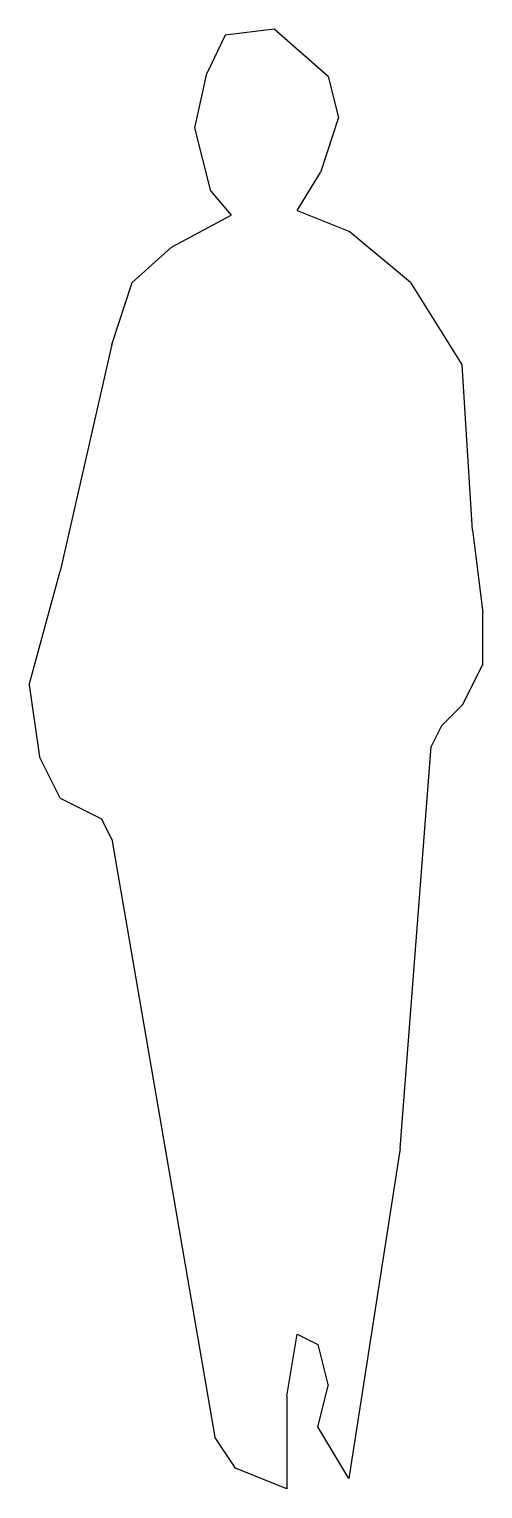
# Model space of a CAD drawing. Extents: x -0.64 to 0.48, y 0 to 3.6.
import ezdxf

# ---------------------------------------------------------------- set-up
doc = ezdxf.new("R2010")
doc.units = 0
doc.layers.get('0').update_dxf_attribs({"linetype": 'CONTINUOUS'})

msp = doc.modelspace()

# ---------------------------------------------------------------- linework, layer by layer
at = {"color": 0, "linetype": 'BYBLOCK'}
for points, invisible_edges in [([(-0.0313, 3.5961), (-0.1524, 3.5814), (-0.1973, 3.4868), (0.1016, 3.4798)], 4), ([(-0.1973, 3.4868), (0.1016, 3.4798), (0.127, 3.3782), (-0.2268, 3.3528)], 5), ([(0.127, 3.3782), (0.0827, 3.243), (-0.1873, 3.197), (-0.2268, 3.3528)], 10), ([(0.0827, 3.243), (-0.1873, 3.197), (-0.1376, 3.1378), (0.0254, 3.1496)], 5), ([(-0.1376, 3.1378), (0.0254, 3.1496), (0.1524, 3.0988), (-0.2841, 3.0587)], 5), ([(0.1524, 3.0988), (-0.2841, 3.0587), (-0.381, 2.9718), (0.3048, 2.9718)], 5), ([(-0.381, 2.9718), (0.3048, 2.9718), (0.4318, 2.7686), (-0.4318, 2.8194)], 5), ([(0.4318, 2.7686), (-0.4318, 2.8194), (-0.5588, 2.2606), (0.4572, 2.3622)], 5), ([(-0.5588, 2.2606), (0.4572, 2.3622), (0.4826, 2.159), (-0.635, 1.9812)], 5), ([(0.4826, 2.159), (-0.635, 1.9812), (-0.6096, 1.8034), (0.4826, 2.032)], 5), ([(-0.6096, 1.8034), (0.4826, 2.032), (0.4318, 1.9304), (-0.5588, 1.7018)], 5), ([(0.4318, 1.9304), (-0.5588, 1.7018), (-0.4572, 1.651), (0.381, 1.8796)], 5), ([(-0.4572, 1.651), (0.381, 1.8796), (0.3556, 1.8288), (-0.4318, 1.6002)], 5), ([(0.3556, 1.8288), (-0.4318, 1.6002), (0.0254, 0.381), (0.0762, 0.3556)], 11), ([(0.3556, 1.8288), (0.0762, 0.3556), (0.1016, 0.254), (0.2794, 0.8382)], 5), ([(0.0254, 0.381), (-0.4318, 1.6002), (-0.1778, 0.127), (0, 0.2286)], 5), ([(0.1016, 0.254), (0.2794, 0.8382), (0.1524, 0.0254), (0.0762, 0.1524)], 1), ([(-0.1778, 0.127), (0, 0.2286), (0, 0), (-0.127, 0.0508)], 1)]:
    msp.add_3dface(points, dxfattribs=dict(at, invisible_edges=invisible_edges))

doc.saveas('drawing.dxf')
